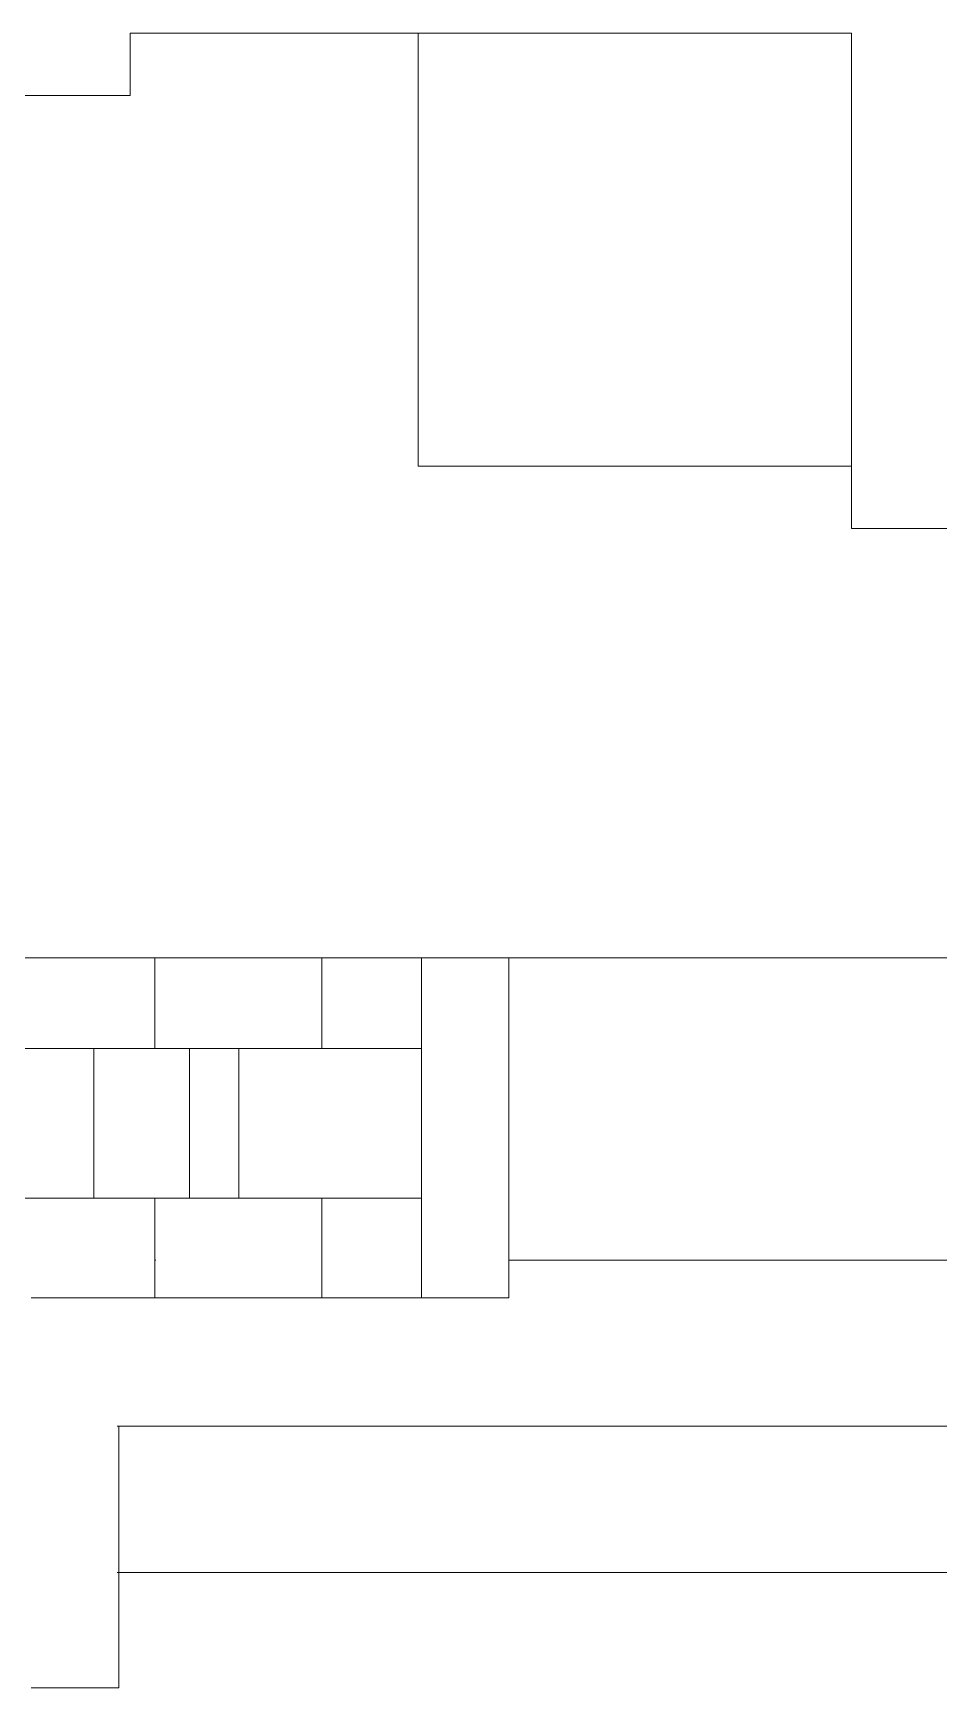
# Model space of a CAD drawing. Header units: millimetres. Extents: x -280308 to 6402717, y -14 to 2073074.
# Drawn here: x -38679.6 to -38548.9, y 268130 to 268368.9 of the extents above; entities that cross this region are included whole.
import ezdxf

# ---------------------------------------------------------------- set-up
doc = ezdxf.new("R2010")
doc.units = ezdxf.units.MM
doc.layers.get('0').update_dxf_attribs({"lineweight": 0})
doc.layers.add('A-FURN-EQPM', color=177, linetype='Continuous', lineweight=0)
doc.layers.add('SectionCutEdges', color=7, linetype='Continuous', lineweight=35, true_color=0xa5aeb1)

# ---------------------------------------------------------------- blocks, each defined once
blk = doc.blocks.new('A$Cc6df37c2')
at = {"color": 0, "linetype": 'ByBlock', "lineweight": -2}
for p, q in [((-296.43, -225.45), (-323.66, -225.45)), ((-296.43, -238.53), (-296.43, -225.45)), ((-296.28, -225.45), (-296.43, -225.45)), ((-293.28, -225.45), (-296.28, -225.45)), ((-290.03, -225.45), (-293.28, -225.45)), ((-286.57, -225.45), (-290.03, -225.45)), ((-283, -225.45), (-286.57, -225.45)), ((-279.38, -225.45), (-283, -225.45)), ((-275.8, -225.45), (-279.38, -225.45)), ((-272.32, -225.45), (-275.8, -225.45)), ((-272.32, -238.53), (-272.32, -225.45)), ((-268.34, -225.45), (-272.32, -225.45)), ((-264.49, -225.45), (-268.34, -225.45)), ((-260.83, -225.45), (-264.49, -225.45)), ((-257.96, -225.45), (-260.83, -225.45)), ((-257.96, -238.53), (-257.96, -225.45)), ((-257.43, -225.45), (-257.96, -225.45)), ((-254.36, -225.45), (-257.43, -225.45)), ((-251.67, -225.45), (-254.36, -225.45)), ((-249.41, -225.45), (-251.67, -225.45)), ((-247.62, -225.45), (-249.41, -225.45)), ((-246.34, -225.45), (-247.62, -225.45)), ((-245.57, -225.45), (-246.34, -225.45)), ((-245.35, -225.45), (-245.57, -225.45)), ((-245.35, -225.45), (-245.35, -269.11)), ((-63.65, -225.45), (-245.35, -225.45)), ((-313.62, -238.53), (-315.6, -238.53)), ((-311.78, -238.53), (-313.62, -238.53)), ((-310.12, -238.53), (-311.78, -238.53)), ((-308.65, -238.53), (-310.12, -238.53)), ((-307.4, -238.53), (-308.65, -238.53)), ((-306.37, -238.53), (-307.4, -238.53)), ((-305.59, -238.53), (-306.37, -238.53)), ((-305.26, -238.53), (-305.59, -238.53)), ((-304.85, -238.53), (-305.26, -238.53)), ((-305.26, -238.53), (-305.26, -260.13)), ((-303.78, -238.53), (-304.85, -238.53)), ((-302.57, -238.53), (-303.78, -238.53)), ((-301.22, -238.53), (-302.57, -238.53)), ((-299.75, -238.53), (-301.22, -238.53)), ((-298.18, -238.53), (-299.75, -238.53)), ((-296.55, -238.53), (-298.18, -238.53)), ((-296.43, -238.53), (-296.55, -238.53)), ((-296.28, -238.53), (-296.43, -238.53)), ((-294.86, -238.53), (-296.28, -238.53)), ((-293.28, -238.53), (-294.86, -238.53)), ((-293.15, -238.53), (-293.28, -238.53)), ((-291.44, -238.53), (-293.15, -238.53)), ((-291.44, -238.53), (-290.23, -238.53)), ((-291.44, -238.53), (-291.44, -260.13)), ((-290.23, -238.53), (-290.03, -238.53)), ((-290.03, -238.53), (-289.08, -238.53)), ((-289.08, -238.53), (-288.01, -238.53)), ((-288.01, -238.53), (-287.04, -238.53)), ((-287.04, -238.53), (-286.57, -238.53)), ((-286.57, -238.53), (-286.19, -238.53)), ((-286.19, -238.53), (-285.46, -238.53)), ((-285.46, -238.53), (-284.88, -238.53)), ((-284.88, -238.53), (-284.45, -238.53)), ((-284.45, -238.53), (-284.34, -238.53)), ((-284.34, -238.53), (-284.34, -260.13)), ((-283, -238.53), (-284.34, -238.53)), ((-279.38, -238.53), (-283, -238.53)), ((-275.8, -238.53), (-279.38, -238.53)), ((-272.32, -238.53), (-275.8, -238.53)), ((-268.34, -238.53), (-272.32, -238.53)), ((-264.49, -238.53), (-268.34, -238.53)), ((-260.83, -238.53), (-264.49, -238.53)), ((-257.96, -238.53), (-260.83, -238.53)), ((-257.96, -238.53), (-257.96, -260.13)), ((-313.62, -260.13), (-315.6, -260.13)), ((-311.78, -260.13), (-313.62, -260.13)), ((-310.12, -260.13), (-311.78, -260.13)), ((-308.65, -260.13), (-310.12, -260.13)), ((-307.4, -260.13), (-308.65, -260.13)), ((-306.37, -260.13), (-307.4, -260.13)), ((-305.59, -260.13), (-306.37, -260.13)), ((-305.26, -260.13), (-305.59, -260.13)), ((-304.85, -260.13), (-305.26, -260.13)), ((-303.78, -260.13), (-304.85, -260.13)), ((-302.57, -260.13), (-303.78, -260.13)), ((-301.22, -260.13), (-302.57, -260.13)), ((-299.75, -260.13), (-301.22, -260.13)), ((-298.18, -260.13), (-299.75, -260.13)), ((-296.55, -260.13), (-298.18, -260.13)), ((-296.43, -260.13), (-296.55, -260.13)), ((-296.43, -260.13), (-296.43, -269.11)), ((-296.28, -260.13), (-296.43, -260.13)), ((-294.86, -260.13), (-296.28, -260.13)), ((-293.28, -260.13), (-294.86, -260.13)), ((-293.15, -260.13), (-293.28, -260.13)), ((-291.44, -260.13), (-293.15, -260.13)), ((-291.44, -260.13), (-290.23, -260.13)), ((-290.23, -260.13), (-290.03, -260.13)), ((-290.03, -260.13), (-289.08, -260.13)), ((-289.08, -260.13), (-288.01, -260.13)), ((-288.01, -260.13), (-287.04, -260.13)), ((-287.04, -260.13), (-286.57, -260.13)), ((-286.57, -260.13), (-286.19, -260.13)), ((-286.19, -260.13), (-285.46, -260.13)), ((-285.46, -260.13), (-284.88, -260.13)), ((-284.88, -260.13), (-284.45, -260.13)), ((-284.34, -260.13), (-284.45, -260.13)), ((-283, -260.13), (-284.34, -260.13)), ((-279.38, -260.13), (-283, -260.13)), ((-275.8, -260.13), (-279.38, -260.13)), ((-272.32, -260.13), (-275.8, -260.13)), ((-272.32, -260.13), (-272.32, -274.53)), ((-268.34, -260.13), (-272.32, -260.13)), ((-264.49, -260.13), (-268.34, -260.13)), ((-260.83, -260.13), (-264.49, -260.13)), ((-257.96, -260.13), (-260.83, -260.13)), ((-257.96, -260.13), (-257.96, -274.53)), ((-296.28, -269.11), (-296.43, -269.11)), ((-296.43, -269.11), (-296.43, -274.53)), ((-63.65, -269.11), (-245.35, -269.11)), ((-245.35, -269.11), (-245.35, -274.53)), ((-313.73, -274.53), (-314.26, -274.53)), ((-310.66, -274.53), (-313.73, -274.53)), ((-307.97, -274.53), (-310.66, -274.53)), ((-305.71, -274.53), (-307.97, -274.53)), ((-303.92, -274.53), (-305.71, -274.53)), ((-302.64, -274.53), (-303.92, -274.53)), ((-301.87, -274.53), (-302.64, -274.53)), ((-296.43, -274.53), (-301.87, -274.53)), ((-296.28, -274.53), (-296.43, -274.53)), ((-293.28, -274.53), (-296.28, -274.53)), ((-290.03, -274.53), (-293.28, -274.53)), ((-286.57, -274.53), (-290.03, -274.53)), ((-283, -274.53), (-286.57, -274.53)), ((-279.38, -274.53), (-283, -274.53)), ((-275.8, -274.53), (-279.38, -274.53)), ((-272.32, -274.53), (-275.8, -274.53)), ((-268.34, -274.53), (-272.32, -274.53)), ((-264.49, -274.53), (-268.34, -274.53)), ((-264.49, -274.53), (-260.83, -274.53)), ((-257.96, -274.53), (-260.83, -274.53)), ((-257.43, -274.53), (-257.96, -274.53)), ((-254.36, -274.53), (-257.43, -274.53)), ((-251.67, -274.53), (-254.36, -274.53)), ((-249.41, -274.53), (-251.67, -274.53)), ((-249.41, -274.53), (-247.62, -274.53)), ((-246.34, -274.53), (-247.62, -274.53)), ((-245.57, -274.53), (-246.34, -274.53)), ((-245.35, -274.53), (-245.57, -274.53)), ((-301.65, -293.03), (-301.87, -293.03)), ((-7.35, -293.03), (-301.65, -293.03)), ((-301.65, -293.03), (-301.65, -295.32)), ((-301.65, -295.32), (-301.65, -297.71)), ((-301.65, -297.71), (-301.65, -300.22)), ((-301.65, -300.22), (-301.65, -302.85)), ((-301.65, -302.85), (-301.65, -305.57)), ((-301.65, -305.57), (-301.65, -308.38)), ((-301.65, -308.38), (-301.65, -311.26)), ((-301.65, -311.26), (-301.65, -314.19)), ((-301.87, -314.19), (-301.65, -314.19)), ((-301.65, -314.19), (-7.35, -314.19)), ((-301.65, -314.19), (-301.65, -330.83)), ((-313.73, -330.83), (-314.26, -330.83)), ((-310.66, -330.83), (-313.73, -330.83)), ((-307.97, -330.83), (-310.66, -330.83)), ((-305.71, -330.83), (-307.97, -330.83)), ((-305.71, -330.83), (-303.92, -330.83)), ((-302.64, -330.83), (-303.92, -330.83)), ((-301.87, -330.83), (-302.64, -330.83)), ((-301.65, -330.83), (-301.87, -330.83))]:
    blk.add_line(p, q, dxfattribs=at)
at = {"layer": 'SectionCutEdges', "color": 0, "linetype": 'ByBlock', "lineweight": -2}
for p, q in [((-300.01, -100.97), (-300.01, -91.97)), ((-300.01, -91.97), (-258.45, -91.97)), ((-258.45, -91.97), (-258.45, -154.5)), ((-195.92, -91.97), (-258.45, -91.97)), ((-195.92, -154.5), (-195.92, -91.97)), ((-327.01, -100.97), (-300.01, -100.97)), ((-258.45, -154.5), (-195.92, -154.5)), ((-195.92, -154.5), (-195.92, -163.5)), ((-195.92, -163.5), (-165.68, -163.5))]:
    blk.add_line(p, q, dxfattribs=at)
blk = doc.blocks.new('A$C834590f0')
at = {"layer": 'A-FURN-EQPM', "color": 32, "ltscale": 0.25, "true_color": 0xdd6108}
blk.add_blockref('A$Cc6df37c2', (-62675.99, -8538.81), dxfattribs=at)
blk = doc.blocks.new('A$C869c044f')
at = {"ltscale": 0.25}
blk.add_blockref('A$C834590f0', (74817.2, -14499.53), dxfattribs=at)
blk = doc.blocks.new('bb')
at = {"ltscale": 0.25}
blk.add_blockref('A$C869c044f', (-50506.77, 291499.16), dxfattribs=at)

msp = doc.modelspace()

# ---------------------------------------------------------------- block references
msp.add_blockref('bb', (0, 0))

doc.saveas('drawing.dxf')
